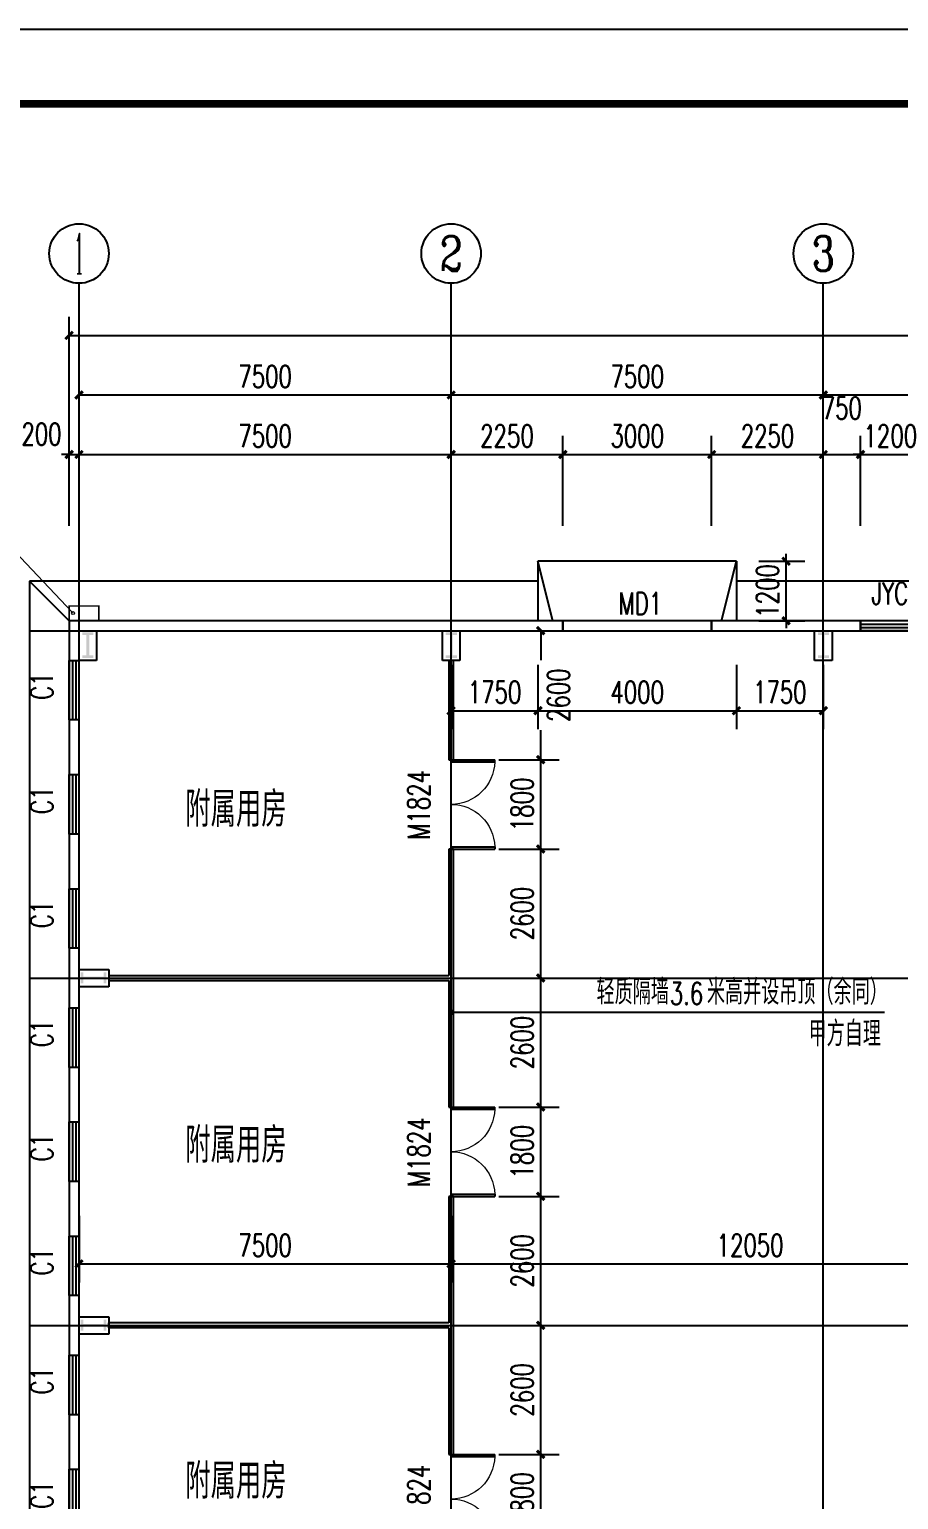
# Model space of a CAD drawing. Extents: x 962303 to 1579583, y -174742 to 224716.
# Drawn here: x 1347723 to 1365241, y 110630 to 140258 of the extents above; entities that cross this region are included whole.
import ezdxf
from ezdxf.enums import TextEntityAlignment as Align

# ---------------------------------------------------------------- set-up
doc = ezdxf.new("R2010")
doc.units = 0
doc.header["$LTSCALE"] = 1000
doc.header["$MEASUREMENT"] = 0
doc.linetypes.add('DASH', pattern=[0.35, 0.25, -0.1])
for name, color, linetype in [('AXIS', 3, 'Continuous'), ('AXIS_TEXT', 7, 'Continuous'), ('DIM_LEAD', 3, 'Continuous'), ('DOTE', 1, 'Continuous'), ('GROUND', 2, 'Continuous'), ('PUB_DIM', 3, 'Continuous'), ('PUB_TEXT', 7, 'Continuous'), ('PUB_TITLE', 4, 'Continuous'), ('STAIR', 2, 'Continuous'), ('WALL', 5, 'Continuous'), ('WINDOW', 4, 'Continuous'), ('WINDOW_TEXT', 7, 'Continuous')]:
    doc.layers.add(name, color=color, linetype=linetype)
doc.layers.add('DIM_IDEN', color=3, linetype='Continuous', lineweight=0)
doc.styles.add('_TCH_AXIS', font='COMPLEX', dxfattribs={"bigfont": 'GBCBIG'})
doc.styles.add('_TCH_DIM', font='SIMPLEX', dxfattribs={"bigfont": 'GBCBIG'})
doc.styles.add('_TCH_DIM_T3', font='SIMPLEX', dxfattribs={"width": 0.705882, "bigfont": 'GBCBIG'})
doc.styles.add('_TCH_WINDOW', font='SIMPLEX', dxfattribs={"bigfont": 'GBCBIG'})
doc.styles.add('COMPLEX', font='COMPLEX')
doc.styles.get("Standard").update_dxf_attribs({"font": 'gbenor.shx', "bigfont": 'gbcbig.shx'})
doc.dimstyles.new('_TCH_ARCH&&150', dxfattribs={"dimtxt": 446.25, "dimasz": 150, "dimexe": 375, "dimexo": 450, "dimgap": 150, "dimtad": 1, "dimdec": 0, "dimzin": 0, "dimdsep": 46, "dimtxsty": '_TCH_DIM_T3', "dimblk": 'ARCHTICK', "dimcen": 0.09, "dimclrt": 7, "dimazin": 2, "dimtfac": 1, "dimtdec": 0, "dimtix": 1, "dimtmove": 2, "dimatfit": 3, "dimfxl": 0, "dimtolj": 1, "dimtzin": 0, "dimarcsym": 0})

# ---------------------------------------------------------------- blocks, each defined once
blk = doc.blocks.new('_ArchTick')
at = {"color": 0, "linetype": 'ByBlock', "const_width": 0.4}
blk.add_lwpolyline([(-0.5, -0.5), (0.5, 0.5)], dxfattribs=at)
blk = doc.blocks.new('*D266')
at = {"layer": 'Defpoints', "color": 0}
for p in [(1361973, 129541), (1362973, 129541), (1361973, 128341)]:
    blk.add_point(p, dxfattribs=at)
at = {"layer": 'PUB_DIM', "color": 0, "lineweight": -2}
for p, q in [((1362423, 129541), (1363348, 129541)), ((1362973, 129541), (1362973, 129691)), ((1362973, 128341), (1362973, 129541)), ((1362423, 128341), (1363348, 128341)), ((1362973, 128341), (1362973, 128191))]:
    blk.add_line(p, q, dxfattribs=at)
at = {"layer": 'PUB_DIM', "color": 0, "lineweight": -2, "xscale": 150, "yscale": 150, "zscale": 150}
for p, rotation in [((1362973, 129541), 270), ((1362973, 128341), 90)]:
    blk.add_blockref('_ArchTick', p, dxfattribs=dict(at, rotation=rotation))
at = {"layer": 'PUB_DIM', "color": 7, "insert": (1362600, 128941), "char_height": 446.2, "attachment_point": 5, "rotation": 90, "style": '_TCH_DIM_T3'}
blk.add_mtext('\\A1;1200', dxfattribs=at)
blk = doc.blocks.new('*D286')
at = {"layer": 'Defpoints', "color": 0}
for p in [(1356223, 127901), (1357973, 127901), (1357973, 126528)]:
    blk.add_point(p, dxfattribs=at)
at = {"layer": 'PUB_DIM', "color": 0, "lineweight": -2}
for p, q in [((1356223, 127451), (1356223, 126153)), ((1357973, 127451), (1357973, 126153)), ((1356223, 126528), (1357973, 126528))]:
    blk.add_line(p, q, dxfattribs=at)
at = {"layer": 'PUB_DIM', "color": 0, "lineweight": -2, "xscale": 150, "yscale": 150, "zscale": 150, "rotation": 180}
blk.add_blockref('_ArchTick', (1356223, 126528), dxfattribs=at)
at = {"layer": 'PUB_DIM', "color": 0, "lineweight": -2, "xscale": 150, "yscale": 150, "zscale": 150}
blk.add_blockref('_ArchTick', (1357973, 126528), dxfattribs=at)
at = {"layer": 'PUB_DIM', "color": 7, "insert": (1357098, 126901), "char_height": 446.2, "attachment_point": 5, "style": '_TCH_DIM_T3'}
blk.add_mtext('\\A1;1750', dxfattribs=at)
blk = doc.blocks.new('*D287')
at = {"layer": 'Defpoints', "color": 0}
for p in [(1357973, 127901), (1361973, 127901), (1361973, 126528)]:
    blk.add_point(p, dxfattribs=at)
at = {"layer": 'PUB_DIM', "color": 0, "lineweight": -2}
for p, q in [((1357973, 127451), (1357973, 126153)), ((1361973, 127451), (1361973, 126153)), ((1357973, 126528), (1361973, 126528))]:
    blk.add_line(p, q, dxfattribs=at)
at = {"layer": 'PUB_DIM', "color": 0, "lineweight": -2, "xscale": 150, "yscale": 150, "zscale": 150, "rotation": 180}
blk.add_blockref('_ArchTick', (1357973, 126528), dxfattribs=at)
at = {"layer": 'PUB_DIM', "color": 0, "lineweight": -2, "xscale": 150, "yscale": 150, "zscale": 150}
blk.add_blockref('_ArchTick', (1361973, 126528), dxfattribs=at)
at = {"layer": 'PUB_DIM', "color": 7, "insert": (1359973, 126901), "char_height": 446.2, "attachment_point": 5, "style": '_TCH_DIM_T3'}
blk.add_mtext('\\A1;4000', dxfattribs=at)
blk = doc.blocks.new('*D288')
at = {"layer": 'Defpoints', "color": 0}
for p in [(1361973, 127901), (1363723, 127901), (1363723, 126528)]:
    blk.add_point(p, dxfattribs=at)
at = {"layer": 'PUB_DIM', "color": 0, "lineweight": -2}
for p, q in [((1361973, 127451), (1361973, 126153)), ((1363723, 127451), (1363723, 126153)), ((1361973, 126528), (1363723, 126528))]:
    blk.add_line(p, q, dxfattribs=at)
at = {"layer": 'PUB_DIM', "color": 0, "lineweight": -2, "xscale": 150, "yscale": 150, "zscale": 150, "rotation": 180}
blk.add_blockref('_ArchTick', (1361973, 126528), dxfattribs=at)
at = {"layer": 'PUB_DIM', "color": 0, "lineweight": -2, "xscale": 150, "yscale": 150, "zscale": 150}
blk.add_blockref('_ArchTick', (1363723, 126528), dxfattribs=at)
at = {"layer": 'PUB_DIM', "color": 7, "insert": (1362848, 126901), "char_height": 446.2, "attachment_point": 5, "style": '_TCH_DIM_T3'}
blk.add_mtext('\\A1;1750', dxfattribs=at)
blk = doc.blocks.new('*D289')
at = {"layer": 'Defpoints', "color": 0}
for p in [(1356735, 128141), (1358027, 128141), (1356735, 125541)]:
    blk.add_point(p, dxfattribs=at)
at = {"layer": 'PUB_DIM', "color": 0, "lineweight": -2}
for p, q in [((1357185, 128141), (1358402, 128141)), ((1358027, 128141), (1358027, 127546)), ((1358027, 125541), (1358027, 126136)), ((1357185, 125541), (1358402, 125541))]:
    blk.add_line(p, q, dxfattribs=at)
at = {"layer": 'PUB_DIM', "color": 0, "lineweight": -2, "xscale": 150, "yscale": 150, "zscale": 150}
for p, rotation in [((1358027, 128141), 90), ((1358027, 125541), 270)]:
    blk.add_blockref('_ArchTick', p, dxfattribs=dict(at, rotation=rotation))
at = {"layer": 'PUB_DIM', "color": 7, "insert": (1358388, 126841), "char_height": 446.2, "attachment_point": 5, "rotation": 90, "style": '_TCH_DIM_T3'}
blk.add_mtext('\\A1;2600', dxfattribs=at)
blk = doc.blocks.new('*D290')
at = {"layer": 'Defpoints', "color": 0}
for p in [(1356735, 125541), (1358027, 125541), (1356735, 123741)]:
    blk.add_point(p, dxfattribs=at)
at = {"layer": 'PUB_DIM', "color": 0, "lineweight": -2}
for p, q in [((1357185, 125541), (1358402, 125541)), ((1358027, 123741), (1358027, 125541)), ((1357185, 123741), (1358402, 123741))]:
    blk.add_line(p, q, dxfattribs=at)
at = {"layer": 'PUB_DIM', "color": 0, "lineweight": -2, "xscale": 150, "yscale": 150, "zscale": 150}
for p, rotation in [((1358027, 125541), 90), ((1358027, 123741), 270)]:
    blk.add_blockref('_ArchTick', p, dxfattribs=dict(at, rotation=rotation))
at = {"layer": 'PUB_DIM', "color": 7, "insert": (1357654, 124641), "char_height": 446.2, "attachment_point": 5, "rotation": 90, "style": '_TCH_DIM_T3'}
blk.add_mtext('\\A1;1800', dxfattribs=at)
blk = doc.blocks.new('*D291')
at = {"layer": 'Defpoints', "color": 0}
for p in [(1356735, 123741), (1358027, 123741), (1356735, 121141)]:
    blk.add_point(p, dxfattribs=at)
at = {"layer": 'PUB_DIM', "color": 0, "lineweight": -2}
for p, q in [((1357185, 123741), (1358402, 123741)), ((1358027, 121141), (1358027, 123741)), ((1357185, 121141), (1358402, 121141))]:
    blk.add_line(p, q, dxfattribs=at)
at = {"layer": 'PUB_DIM', "color": 0, "lineweight": -2, "xscale": 150, "yscale": 150, "zscale": 150}
for p, rotation in [((1358027, 123741), 90), ((1358027, 121141), 270)]:
    blk.add_blockref('_ArchTick', p, dxfattribs=dict(at, rotation=rotation))
at = {"layer": 'PUB_DIM', "color": 7, "insert": (1357654, 122441), "char_height": 446.2, "attachment_point": 5, "rotation": 90, "style": '_TCH_DIM_T3'}
blk.add_mtext('\\A1;2600', dxfattribs=at)
blk = doc.blocks.new('*D292')
at = {"layer": 'Defpoints', "color": 0}
for p in [(1356735, 121141), (1358027, 121141), (1356735, 118541)]:
    blk.add_point(p, dxfattribs=at)
at = {"layer": 'PUB_DIM', "color": 0, "lineweight": -2}
for p, q in [((1357185, 121141), (1358402, 121141)), ((1358027, 118541), (1358027, 121141)), ((1357185, 118541), (1358402, 118541))]:
    blk.add_line(p, q, dxfattribs=at)
at = {"layer": 'PUB_DIM', "color": 0, "lineweight": -2, "xscale": 150, "yscale": 150, "zscale": 150}
for p, rotation in [((1358027, 121141), 90), ((1358027, 118541), 270)]:
    blk.add_blockref('_ArchTick', p, dxfattribs=dict(at, rotation=rotation))
at = {"layer": 'PUB_DIM', "color": 7, "insert": (1357654, 119841), "char_height": 446.2, "attachment_point": 5, "rotation": 90, "style": '_TCH_DIM_T3'}
blk.add_mtext('\\A1;2600', dxfattribs=at)
blk = doc.blocks.new('*D293')
at = {"layer": 'Defpoints', "color": 0}
for p in [(1356735, 118541), (1358027, 118541), (1356735, 116741)]:
    blk.add_point(p, dxfattribs=at)
at = {"layer": 'PUB_DIM', "color": 0, "lineweight": -2}
for p, q in [((1357185, 118541), (1358402, 118541)), ((1358027, 116741), (1358027, 118541)), ((1357185, 116741), (1358402, 116741))]:
    blk.add_line(p, q, dxfattribs=at)
at = {"layer": 'PUB_DIM', "color": 0, "lineweight": -2, "xscale": 150, "yscale": 150, "zscale": 150}
for p, rotation in [((1358027, 118541), 90), ((1358027, 116741), 270)]:
    blk.add_blockref('_ArchTick', p, dxfattribs=dict(at, rotation=rotation))
at = {"layer": 'PUB_DIM', "color": 7, "insert": (1357654, 117641), "char_height": 446.2, "attachment_point": 5, "rotation": 90, "style": '_TCH_DIM_T3'}
blk.add_mtext('\\A1;1800', dxfattribs=at)
blk = doc.blocks.new('*D294')
at = {"layer": 'Defpoints', "color": 0}
for p in [(1356735, 116741), (1358027, 116741), (1356735, 114141)]:
    blk.add_point(p, dxfattribs=at)
at = {"layer": 'PUB_DIM', "color": 0, "lineweight": -2}
for p, q in [((1357185, 116741), (1358402, 116741)), ((1358027, 114141), (1358027, 116741)), ((1357185, 114141), (1358402, 114141))]:
    blk.add_line(p, q, dxfattribs=at)
at = {"layer": 'PUB_DIM', "color": 0, "lineweight": -2, "xscale": 150, "yscale": 150, "zscale": 150}
for p, rotation in [((1358027, 116741), 90), ((1358027, 114141), 270)]:
    blk.add_blockref('_ArchTick', p, dxfattribs=dict(at, rotation=rotation))
at = {"layer": 'PUB_DIM', "color": 7, "insert": (1357654, 115441), "char_height": 446.2, "attachment_point": 5, "rotation": 90, "style": '_TCH_DIM_T3'}
blk.add_mtext('\\A1;2600', dxfattribs=at)
blk = doc.blocks.new('*D295')
at = {"layer": 'Defpoints', "color": 0}
for p in [(1356735, 114141), (1358027, 114141), (1356735, 111541)]:
    blk.add_point(p, dxfattribs=at)
at = {"layer": 'PUB_DIM', "color": 0, "lineweight": -2}
for p, q in [((1357185, 114141), (1358402, 114141)), ((1358027, 111541), (1358027, 114141)), ((1357185, 111541), (1358402, 111541))]:
    blk.add_line(p, q, dxfattribs=at)
at = {"layer": 'PUB_DIM', "color": 0, "lineweight": -2, "xscale": 150, "yscale": 150, "zscale": 150}
for p, rotation in [((1358027, 114141), 90), ((1358027, 111541), 270)]:
    blk.add_blockref('_ArchTick', p, dxfattribs=dict(at, rotation=rotation))
at = {"layer": 'PUB_DIM', "color": 7, "insert": (1357654, 112841), "char_height": 446.2, "attachment_point": 5, "rotation": 90, "style": '_TCH_DIM_T3'}
blk.add_mtext('\\A1;2600', dxfattribs=at)
blk = doc.blocks.new('*D296')
at = {"layer": 'Defpoints', "color": 0}
for p in [(1356735, 111541), (1358027, 111541), (1356735, 109741)]:
    blk.add_point(p, dxfattribs=at)
at = {"layer": 'PUB_DIM', "color": 0, "lineweight": -2}
for p, q in [((1357185, 111541), (1358402, 111541)), ((1358027, 109741), (1358027, 111541)), ((1357185, 109741), (1358402, 109741))]:
    blk.add_line(p, q, dxfattribs=at)
at = {"layer": 'PUB_DIM', "color": 0, "lineweight": -2, "xscale": 150, "yscale": 150, "zscale": 150}
for p, rotation in [((1358027, 111541), 90), ((1358027, 109741), 270)]:
    blk.add_blockref('_ArchTick', p, dxfattribs=dict(at, rotation=rotation))
at = {"layer": 'PUB_DIM', "color": 7, "insert": (1357654, 110641), "char_height": 446.2, "attachment_point": 5, "rotation": 90, "style": '_TCH_DIM_T3'}
blk.add_mtext('\\A1;1800', dxfattribs=at)
blk = doc.blocks.new('*D565')
at = {"layer": 'AXIS', "color": 0, "lineweight": -2}
for p, q in [((1348523, 130255), (1348523, 132066)), ((1348723, 130255), (1348723, 132066)), ((1348523, 131691), (1348373, 131691)), ((1348523, 131691), (1348723, 131691)), ((1348723, 131691), (1348873, 131691))]:
    blk.add_line(p, q, dxfattribs=at)
at = {"layer": 'Defpoints', "color": 0}
for p in [(1348723, 131691), (1348523, 129805), (1348723, 129805)]:
    blk.add_point(p, dxfattribs=at)
at = {"layer": 'AXIS', "color": 0, "lineweight": -2, "xscale": 150, "yscale": 150, "zscale": 150}
blk.add_blockref('_ArchTick', (1348523, 131691), dxfattribs=at)
at = {"layer": 'AXIS', "color": 0, "lineweight": -2, "xscale": 150, "yscale": 150, "zscale": 150, "rotation": 180}
blk.add_blockref('_ArchTick', (1348723, 131691), dxfattribs=at)
at = {"layer": 'AXIS', "color": 7, "insert": (1347968, 132103), "char_height": 446.2, "attachment_point": 5, "style": '_TCH_DIM_T3'}
blk.add_mtext('\\A1;200', dxfattribs=at)
blk = doc.blocks.new('*D566')
at = {"layer": 'AXIS', "color": 0, "lineweight": -2}
for p, q in [((1348723, 130255), (1348723, 132066)), ((1356223, 130255), (1356223, 132066)), ((1348723, 131691), (1356223, 131691))]:
    blk.add_line(p, q, dxfattribs=at)
at = {"layer": 'Defpoints', "color": 0}
for p in [(1356223, 131691), (1348723, 129805), (1356223, 129805)]:
    blk.add_point(p, dxfattribs=at)
at = {"layer": 'AXIS', "color": 0, "lineweight": -2, "xscale": 150, "yscale": 150, "zscale": 150, "rotation": 180}
blk.add_blockref('_ArchTick', (1348723, 131691), dxfattribs=at)
at = {"layer": 'AXIS', "color": 0, "lineweight": -2, "xscale": 150, "yscale": 150, "zscale": 150}
blk.add_blockref('_ArchTick', (1356223, 131691), dxfattribs=at)
at = {"layer": 'AXIS', "color": 7, "insert": (1352473, 132064), "char_height": 446.2, "attachment_point": 5, "style": '_TCH_DIM_T3'}
blk.add_mtext('\\A1;7500', dxfattribs=at)
blk = doc.blocks.new('*D567')
at = {"layer": 'AXIS', "color": 0, "lineweight": -2}
for p, q in [((1356223, 130255), (1356223, 132066)), ((1358473, 130255), (1358473, 132066)), ((1356223, 131691), (1358473, 131691))]:
    blk.add_line(p, q, dxfattribs=at)
at = {"layer": 'Defpoints', "color": 0}
for p in [(1358473, 131691), (1356223, 129805), (1358473, 129805)]:
    blk.add_point(p, dxfattribs=at)
at = {"layer": 'AXIS', "color": 0, "lineweight": -2, "xscale": 150, "yscale": 150, "zscale": 150, "rotation": 180}
blk.add_blockref('_ArchTick', (1356223, 131691), dxfattribs=at)
at = {"layer": 'AXIS', "color": 0, "lineweight": -2, "xscale": 150, "yscale": 150, "zscale": 150}
blk.add_blockref('_ArchTick', (1358473, 131691), dxfattribs=at)
at = {"layer": 'AXIS', "color": 7, "insert": (1357348, 132064), "char_height": 446.2, "attachment_point": 5, "style": '_TCH_DIM_T3'}
blk.add_mtext('\\A1;2250', dxfattribs=at)
blk = doc.blocks.new('*D568')
at = {"layer": 'AXIS', "color": 0, "lineweight": -2}
for p, q in [((1358473, 130255), (1358473, 132066)), ((1361473, 130255), (1361473, 132066)), ((1358473, 131691), (1361473, 131691))]:
    blk.add_line(p, q, dxfattribs=at)
at = {"layer": 'Defpoints', "color": 0}
for p in [(1361473, 131691), (1358473, 129805), (1361473, 129805)]:
    blk.add_point(p, dxfattribs=at)
at = {"layer": 'AXIS', "color": 0, "lineweight": -2, "xscale": 150, "yscale": 150, "zscale": 150, "rotation": 180}
blk.add_blockref('_ArchTick', (1358473, 131691), dxfattribs=at)
at = {"layer": 'AXIS', "color": 0, "lineweight": -2, "xscale": 150, "yscale": 150, "zscale": 150}
blk.add_blockref('_ArchTick', (1361473, 131691), dxfattribs=at)
at = {"layer": 'AXIS', "color": 7, "insert": (1359973, 132064), "char_height": 446.2, "attachment_point": 5, "style": '_TCH_DIM_T3'}
blk.add_mtext('\\A1;3000', dxfattribs=at)
blk = doc.blocks.new('*D569')
at = {"layer": 'AXIS', "color": 0, "lineweight": -2}
for p, q in [((1361473, 130255), (1361473, 132066)), ((1363723, 130255), (1363723, 132066)), ((1361473, 131691), (1363723, 131691))]:
    blk.add_line(p, q, dxfattribs=at)
at = {"layer": 'Defpoints', "color": 0}
for p in [(1363723, 131691), (1361473, 129805), (1363723, 129805)]:
    blk.add_point(p, dxfattribs=at)
at = {"layer": 'AXIS', "color": 0, "lineweight": -2, "xscale": 150, "yscale": 150, "zscale": 150, "rotation": 180}
blk.add_blockref('_ArchTick', (1361473, 131691), dxfattribs=at)
at = {"layer": 'AXIS', "color": 0, "lineweight": -2, "xscale": 150, "yscale": 150, "zscale": 150}
blk.add_blockref('_ArchTick', (1363723, 131691), dxfattribs=at)
at = {"layer": 'AXIS', "color": 7, "insert": (1362598, 132064), "char_height": 446.2, "attachment_point": 5, "style": '_TCH_DIM_T3'}
blk.add_mtext('\\A1;2250', dxfattribs=at)
blk = doc.blocks.new('*D570')
at = {"layer": 'AXIS', "color": 0, "lineweight": -2}
for p, q in [((1363723, 130255), (1363723, 132066)), ((1364474, 130255), (1364474, 132066)), ((1363723, 131691), (1364474, 131691))]:
    blk.add_line(p, q, dxfattribs=at)
at = {"layer": 'Defpoints', "color": 0}
for p in [(1364474, 131691), (1363723, 129805), (1364474, 129805)]:
    blk.add_point(p, dxfattribs=at)
at = {"layer": 'AXIS', "color": 0, "lineweight": -2, "xscale": 150, "yscale": 150, "zscale": 150, "rotation": 180}
blk.add_blockref('_ArchTick', (1363723, 131691), dxfattribs=at)
at = {"layer": 'AXIS', "color": 0, "lineweight": -2, "xscale": 150, "yscale": 150, "zscale": 150}
blk.add_blockref('_ArchTick', (1364474, 131691), dxfattribs=at)
at = {"layer": 'AXIS', "color": 7, "insert": (1364098, 132628), "char_height": 446.2, "attachment_point": 5, "style": '_TCH_DIM_T3'}
blk.add_mtext('\\A1;750', dxfattribs=at)
blk = doc.blocks.new('*D571')
at = {"layer": 'AXIS', "color": 0, "lineweight": -2}
for p, q in [((1364474, 130255), (1364474, 132066)), ((1365674, 130255), (1365674, 132066)), ((1364474, 131691), (1364324, 131691)), ((1364474, 131691), (1365674, 131691)), ((1365674, 131691), (1365824, 131691))]:
    blk.add_line(p, q, dxfattribs=at)
at = {"layer": 'Defpoints', "color": 0}
for p in [(1365674, 131691), (1364474, 129805), (1365674, 129805)]:
    blk.add_point(p, dxfattribs=at)
at = {"layer": 'AXIS', "color": 0, "lineweight": -2, "xscale": 150, "yscale": 150, "zscale": 150}
blk.add_blockref('_ArchTick', (1364474, 131691), dxfattribs=at)
at = {"layer": 'AXIS', "color": 0, "lineweight": -2, "xscale": 150, "yscale": 150, "zscale": 150, "rotation": 180}
blk.add_blockref('_ArchTick', (1365674, 131691), dxfattribs=at)
at = {"layer": 'AXIS', "color": 7, "insert": (1365074, 132064), "char_height": 446.2, "attachment_point": 5, "style": '_TCH_DIM_T3'}
blk.add_mtext('\\A1;1200', dxfattribs=at)
blk = doc.blocks.new('*D802')
at = {"layer": 'Defpoints', "color": 0}
for p in [(1356223, 116799), (1368273, 116799), (1368273, 115381)]:
    blk.add_point(p, dxfattribs=at)
at = {"layer": 'PUB_DIM', "color": 0, "lineweight": -2}
for p, q in [((1356223, 116349), (1356223, 115006)), ((1368273, 116349), (1368273, 115006)), ((1356223, 115381), (1368273, 115381))]:
    blk.add_line(p, q, dxfattribs=at)
at = {"layer": 'PUB_DIM', "color": 0, "lineweight": -2, "xscale": 150, "yscale": 150, "zscale": 150, "rotation": 180}
blk.add_blockref('_ArchTick', (1356223, 115381), dxfattribs=at)
at = {"layer": 'PUB_DIM', "color": 0, "lineweight": -2, "xscale": 150, "yscale": 150, "zscale": 150}
blk.add_blockref('_ArchTick', (1368273, 115381), dxfattribs=at)
at = {"layer": 'PUB_DIM', "color": 7, "insert": (1362248, 115754), "char_height": 446.2, "attachment_point": 5, "style": '_TCH_DIM_T3'}
blk.add_mtext('\\A1;12050', dxfattribs=at)
blk = doc.blocks.new('*D803')
at = {"layer": 'Defpoints', "color": 0}
for p in [(1348723, 116799), (1356223, 116799), (1356223, 115381)]:
    blk.add_point(p, dxfattribs=at)
at = {"layer": 'PUB_DIM', "color": 0, "lineweight": -2}
for p, q in [((1348723, 116349), (1348723, 115006)), ((1356223, 116349), (1356223, 115006)), ((1348723, 115381), (1356223, 115381))]:
    blk.add_line(p, q, dxfattribs=at)
at = {"layer": 'PUB_DIM', "color": 0, "lineweight": -2, "xscale": 150, "yscale": 150, "zscale": 150, "rotation": 180}
blk.add_blockref('_ArchTick', (1348723, 115381), dxfattribs=at)
at = {"layer": 'PUB_DIM', "color": 0, "lineweight": -2, "xscale": 150, "yscale": 150, "zscale": 150}
blk.add_blockref('_ArchTick', (1356223, 115381), dxfattribs=at)
at = {"layer": 'PUB_DIM', "color": 7, "insert": (1352473, 115754), "char_height": 446.2, "attachment_point": 5, "style": '_TCH_DIM_T3'}
blk.add_mtext('\\A1;7500', dxfattribs=at)
blk = doc.blocks.new('*D909')
at = {"layer": 'AXIS', "color": 0, "lineweight": -2}
for p, q in [((1348723, 129591), (1348723, 133266)), ((1356223, 129591), (1356223, 133266)), ((1348723, 132891), (1356223, 132891))]:
    blk.add_line(p, q, dxfattribs=at)
at = {"layer": 'Defpoints', "color": 0}
for p in [(1356223, 132891), (1348723, 129141), (1356223, 129141)]:
    blk.add_point(p, dxfattribs=at)
at = {"layer": 'AXIS', "color": 0, "lineweight": -2, "xscale": 150, "yscale": 150, "zscale": 150, "rotation": 180}
blk.add_blockref('_ArchTick', (1348723, 132891), dxfattribs=at)
at = {"layer": 'AXIS', "color": 0, "lineweight": -2, "xscale": 150, "yscale": 150, "zscale": 150}
blk.add_blockref('_ArchTick', (1356223, 132891), dxfattribs=at)
at = {"layer": 'AXIS', "color": 7, "insert": (1352473, 133264), "char_height": 446.2, "attachment_point": 5, "style": '_TCH_DIM_T3'}
blk.add_mtext('\\A1;7500', dxfattribs=at)
blk = doc.blocks.new('*D910')
at = {"layer": 'AXIS', "color": 0, "lineweight": -2}
for p, q in [((1356223, 129591), (1356223, 133266)), ((1363723, 129591), (1363723, 133266)), ((1356223, 132891), (1363723, 132891))]:
    blk.add_line(p, q, dxfattribs=at)
at = {"layer": 'Defpoints', "color": 0}
for p in [(1363723, 132891), (1356223, 129141), (1363723, 129141)]:
    blk.add_point(p, dxfattribs=at)
at = {"layer": 'AXIS', "color": 0, "lineweight": -2, "xscale": 150, "yscale": 150, "zscale": 150, "rotation": 180}
blk.add_blockref('_ArchTick', (1356223, 132891), dxfattribs=at)
at = {"layer": 'AXIS', "color": 0, "lineweight": -2, "xscale": 150, "yscale": 150, "zscale": 150}
blk.add_blockref('_ArchTick', (1363723, 132891), dxfattribs=at)
at = {"layer": 'AXIS', "color": 7, "insert": (1359973, 133264), "char_height": 446.2, "attachment_point": 5, "style": '_TCH_DIM_T3'}
blk.add_mtext('\\A1;7500', dxfattribs=at)
blk = doc.blocks.new('*D911')
at = {"layer": 'AXIS', "color": 0, "lineweight": -2}
for p, q in [((1363723, 129591), (1363723, 133266)), ((1371223, 129591), (1371223, 133266)), ((1363723, 132891), (1371223, 132891))]:
    blk.add_line(p, q, dxfattribs=at)
at = {"layer": 'Defpoints', "color": 0}
for p in [(1371223, 132891), (1363723, 129141), (1371223, 129141)]:
    blk.add_point(p, dxfattribs=at)
at = {"layer": 'AXIS', "color": 0, "lineweight": -2, "xscale": 150, "yscale": 150, "zscale": 150, "rotation": 180}
blk.add_blockref('_ArchTick', (1363723, 132891), dxfattribs=at)
at = {"layer": 'AXIS', "color": 0, "lineweight": -2, "xscale": 150, "yscale": 150, "zscale": 150}
blk.add_blockref('_ArchTick', (1371223, 132891), dxfattribs=at)
at = {"layer": 'AXIS', "color": 7, "insert": (1367473, 133264), "char_height": 446.2, "attachment_point": 5, "style": '_TCH_DIM_T3'}
blk.add_mtext('\\A1;7500', dxfattribs=at)
blk = doc.blocks.new('*D937')
at = {"layer": 'AXIS', "color": 0, "lineweight": -2}
for p, q in [((1348523, 130255), (1348523, 134466)), ((1558923, 130255), (1558923, 134466)), ((1348523, 134091), (1558923, 134091))]:
    blk.add_line(p, q, dxfattribs=at)
at = {"layer": 'Defpoints', "color": 0}
for p in [(1558923, 134091), (1348523, 129805), (1558923, 129805)]:
    blk.add_point(p, dxfattribs=at)
at = {"layer": 'AXIS', "color": 0, "lineweight": -2, "xscale": 150, "yscale": 150, "zscale": 150, "rotation": 180}
blk.add_blockref('_ArchTick', (1348523, 134091), dxfattribs=at)
at = {"layer": 'AXIS', "color": 0, "lineweight": -2, "xscale": 150, "yscale": 150, "zscale": 150}
blk.add_blockref('_ArchTick', (1558923, 134091), dxfattribs=at)
at = {"layer": 'AXIS', "color": 7, "insert": (1453723, 134464), "char_height": 446.2, "attachment_point": 5, "style": '_TCH_DIM_T3'}
blk.add_mtext('\\A1;210400', dxfattribs=at)
blk = doc.blocks.new('_AXISO')
blk.add_circle((0, 0), 0.5)
at = {"layer": 'AXIS_TEXT', "style": 'COMPLEX', "width": 1.041667}
blk.add_attdef('A', text='', height=0.56, dxfattribs=at).set_placement((-0.25, -0.28), (0.25, -0.28), align=Align.FIT)
blk = doc.blocks.new('$WINLIB2D$00000001')
at = {"color": 0}
for points in [[(-0.5, 0.5), (-0.5, -0.5)], [(-0.5, 0.5), (0.5, 0.5)], [(0.5, -0.5), (0.5, 0.5)], [(0.5, 0.167), (-0.5, 0.167)], [(0.5, -0.167), (-0.5, -0.167)], [(-0.5, -0.5), (0.5, -0.5)]]:
    blk.add_lwpolyline(points, dxfattribs=at)
blk = doc.blocks.new('$DorLib2D$00000002')
for p, q in [((-0.5, 0), (-0.5, 0.4875)), ((-0.475, 0.4875), (-0.5, 0.4875)), ((-0.475, 0), (-0.475, 0.4875)), ((0.475, 0), (0.475, 0.4875)), ((0.475, 0.4875), (0.5, 0.4875)), ((0.5, 0), (0.5, 0.4875)), ((-0.5, 0), (-0.475, 0)), ((0.5, 0), (0.475, 0))]:
    blk.add_line(p, q)
at = {"lineweight": 13}
for centre, start, end in [((-0.4875, 0), 0, 88.53072), ((0.4875, 0), 91.46928, 180)]:
    blk.add_arc(centre, 0.4875, start, end, dxfattribs=at)

msp = doc.modelspace()

# ---------------------------------------------------------------- hatches: boundary and pattern name
h = msp.add_hatch(color=2)
h.paths.add_polyline_path([(1348872.9, 128051.2), (1348928.9, 128051.2), (1348928.9, 127643.2), (1348872.9, 127643.2)])
h.paths.add_polyline_path([(1348788.9, 127643.2), (1349012.9, 127643.2), (1349012.9, 127587.2), (1348788.9, 127587.2)])
h.paths.add_polyline_path([(1348788.9, 128107.2), (1349012.9, 128107.2), (1349012.9, 128051.2), (1348788.9, 128051.2)])
h = msp.add_hatch(color=2)
h.paths.add_polyline_path([(1356197.7, 128051.2), (1356253.7, 128051.2), (1356253.7, 127643.2), (1356197.7, 127643.2)])
h.paths.add_polyline_path([(1356113.7, 127643.2), (1356337.7, 127643.2), (1356337.7, 127587.2), (1356113.7, 127587.2)])
h.paths.add_polyline_path([(1356113.7, 128107.2), (1356337.7, 128107.2), (1356337.7, 128051.2), (1356113.7, 128051.2)])
h = msp.add_hatch(color=2)
h.paths.add_polyline_path([(1363697.7, 128051.2), (1363753.7, 128051.2), (1363753.7, 127643.2), (1363697.7, 127643.2)])
h.paths.add_polyline_path([(1363613.7, 127643.2), (1363837.7, 127643.2), (1363837.7, 127587.2), (1363613.7, 127587.2)])
h.paths.add_polyline_path([(1363613.7, 128107.2), (1363837.7, 128107.2), (1363837.7, 128051.2), (1363613.7, 128051.2)])
h = msp.add_hatch(color=2)
h.paths.add_polyline_path([(1348812.8, 121115.4), (1348812.8, 121171.4), (1349220.8, 121171.4), (1349220.8, 121115.4)])
h.paths.add_polyline_path([(1349220.8, 121031.4), (1349220.8, 121255.4), (1349276.8, 121255.4), (1349276.8, 121031.4)])
h.paths.add_polyline_path([(1348756.8, 121031.4), (1348756.8, 121255.4), (1348812.8, 121255.4), (1348812.8, 121031.4)])
h = msp.add_hatch(color=2)
h.paths.add_polyline_path([(1348812.8, 114115.4), (1348812.8, 114171.4), (1349220.8, 114171.4), (1349220.8, 114115.4)])
h.paths.add_polyline_path([(1349220.8, 114031.4), (1349220.8, 114255.4), (1349276.8, 114255.4), (1349276.8, 114031.4)])
h.paths.add_polyline_path([(1348756.8, 114031.4), (1348756.8, 114255.4), (1348812.8, 114255.4), (1348812.8, 114031.4)])

# ---------------------------------------------------------------- linework, layer by layer
at = {"const_width": 30}
msp.add_lwpolyline([(1349123.2, 128339), (1349123.2, 128639), (1348523.2, 128639), (1348523.2, 128339)], dxfattribs=at)
at = {"layer": 'AXIS'}
for p, q in [((1348723.2, 129140.9), (1348723.2, 135140.9)), ((1356223.2, 129140.9), (1356223.2, 135140.9)), ((1363723.2, 129140.9), (1363723.2, 135140.9))]:
    msp.add_line(p, q, dxfattribs=at)
at = {"layer": 'DIM_IDEN'}
msp.add_line((1348582.8, 128516.5), (1346416.4, 130803.6), dxfattribs=at)
msp.add_circle((1348602.2, 128496.1), 28.2, dxfattribs=at)
at = {"layer": 'DIM_LEAD'}
for p, q in [((1356223.2, 120449.7), (1358380.9, 120449.7)), ((1358380.9, 120449.7), (1364957.5, 120449.7))]:
    msp.add_line(p, q, dxfattribs=at)
at = {"layer": 'DIM_LEAD', "const_width": 60}
msp.add_lwpolyline([(1356193.2, 120449.7, 1), (1356253.2, 120449.7, 1)], format="xyb", close=True, dxfattribs=at)
at = {"layer": 'DOTE'}
for p, q in [((1348723.2, 92140.9), (1348723.2, 129140.9)), ((1356223.2, 92140.9), (1356223.2, 129140.9)), ((1363723.2, 92140.9), (1363723.2, 129140.9)), ((1347723.2, 128140.9), (1559923.2, 128140.9)), ((1347723.2, 121140.9), (1559923.2, 121140.9)), ((1347723.2, 114140.9), (1559923.2, 114140.9))]:
    msp.add_line(p, q, dxfattribs=at)
at = {"layer": 'GROUND'}
for p, q in [((1357973.2, 129140.9), (1347723.2, 129140.9)), ((1347723.2, 129140.9), (1347723.2, 95840.9)), ((1348523.2, 128340.9), (1347723.2, 129140.9)), ((1395473.2, 129140.9), (1361973.2, 129140.9)), ((1357973.2, 128340.9), (1348523.2, 128340.9)), ((1348523.2, 128340.9), (1348523.2, 95840.9)), ((1395473.2, 128340.9), (1361973.2, 128340.9))]:
    msp.add_line(p, q, dxfattribs=at)
at = {"layer": 'PUB_TEXT'}
for p, q in [((1348723.2, 127541), (1348723.2, 128140.9)), ((1348723.2, 128140.9), (1349073.6, 128140.9)), ((1349073.6, 128140.9), (1349073.6, 127541)), ((1356048, 127541), (1356048, 128140.9)), ((1356048, 128140.9), (1356398.4, 128140.9)), ((1356398.4, 128140.9), (1356398.4, 127541)), ((1363548, 127541), (1363548, 128140.9)), ((1363548, 128140.9), (1363898.4, 128140.9)), ((1363898.4, 128140.9), (1363898.4, 127541)), ((1349073.6, 127541), (1348723.2, 127541)), ((1356398.4, 127541), (1356048, 127541)), ((1363898.4, 127541), (1363548, 127541)), ((1348723.2, 121316.1), (1349323.1, 121316.1)), ((1348723.2, 120965.6), (1348723.2, 121316.1)), ((1349323.1, 121316.1), (1349323.1, 120965.6)), ((1349323.1, 120965.6), (1348723.2, 120965.6)), ((1348723.2, 114316.1), (1349323.1, 114316.1)), ((1348723.2, 113965.6), (1348723.2, 114316.1)), ((1349323.1, 114316.1), (1349323.1, 113965.6)), ((1349323.1, 113965.6), (1348723.2, 113965.6))]:
    msp.add_line(p, q, dxfattribs=at)
at = {"layer": 'PUB_TITLE'}
msp.add_lwpolyline([(1334333.3, 77258.1), (1579583.3, 77258.1), (1579583.3, 140258.1), (1334333.3, 140258.1)], close=True, dxfattribs=at)
at = {"layer": 'PUB_TITLE', "const_width": 150}
msp.add_lwpolyline([(1338083.3, 78758.1), (1578083.3, 78758.1), (1578083.3, 138758.1), (1338083.3, 138758.1)], close=True, dxfattribs=at)
at = {"layer": 'STAIR'}
for p, q in [((1361973.2, 129540.9), (1357973.2, 129540.9)), ((1357973.2, 129540.9), (1357973.2, 128340.9)), ((1358273.2, 128340.9), (1357973.2, 129540.9)), ((1361673.2, 128340.9), (1361973.2, 129540.9)), ((1361973.2, 129540.9), (1361973.2, 128340.9)), ((1361973.2, 128340.9), (1357973.2, 128340.9))]:
    msp.add_line(p, q, dxfattribs=at)
at = {"layer": 'WALL'}
for p, q in [((1348523.2, 128340.9), (1348523.2, 127540.9)), ((1358473.2, 128340.9), (1348523.2, 128340.9)), ((1358473.2, 128140.9), (1358473.2, 128340.9)), ((1364473.6, 128340.9), (1361473.2, 128340.9)), ((1361473.2, 128340.9), (1361473.2, 128140.9)), ((1364473.6, 128140.9), (1364473.6, 128340.9)), ((1348723.2, 127540.9), (1348723.2, 128140.9)), ((1348723.2, 128140.9), (1358473.2, 128140.9)), ((1361473.2, 128140.9), (1364473.6, 128140.9)), ((1348523.2, 127540.9), (1348723.2, 127540.9)), ((1348523.2, 126340.9), (1348523.2, 125240.9)), ((1348723.2, 126340.9), (1348523.2, 126340.9)), ((1348723.2, 125240.9), (1348723.2, 126340.9)), ((1348523.2, 125240.9), (1348723.2, 125240.9)), ((1348523.2, 124040.9), (1348523.2, 122940.9)), ((1348723.2, 124040.9), (1348523.2, 124040.9)), ((1348723.2, 122940.9), (1348723.2, 124040.9)), ((1348523.2, 122940.9), (1348723.2, 122940.9)), ((1348523.2, 121740.9), (1348523.2, 120540.9)), ((1348723.2, 121740.9), (1348523.2, 121740.9)), ((1348723.2, 120540.9), (1348723.2, 121740.9)), ((1348523.2, 120540.9), (1348723.2, 120540.9)), ((1348523.2, 119340.9), (1348523.2, 118240.9)), ((1348723.2, 119340.9), (1348523.2, 119340.9)), ((1348723.2, 118240.9), (1348723.2, 119340.9)), ((1348523.2, 118240.9), (1348723.2, 118240.9)), ((1348523.2, 117040.9), (1348523.2, 115940.9)), ((1348723.2, 117040.9), (1348523.2, 117040.9)), ((1348723.2, 115940.9), (1348723.2, 117040.9)), ((1348523.2, 115940.9), (1348723.2, 115940.9)), ((1348523.2, 114740.9), (1348523.2, 113540.9)), ((1348723.2, 114740.9), (1348523.2, 114740.9)), ((1348723.2, 113540.9), (1348723.2, 114740.9)), ((1348523.2, 113540.9), (1348723.2, 113540.9)), ((1348523.2, 112340.9), (1348523.2, 111240.9)), ((1348723.2, 112340.9), (1348523.2, 112340.9)), ((1348723.2, 111240.9), (1348723.2, 112340.9)), ((1348523.2, 111240.9), (1348723.2, 111240.9))]:
    msp.add_line(p, q, dxfattribs=at)
at = {"layer": 'WALL', "color": 6}
for p, q in [((1356173.2, 127541), (1356173.2, 125540.9)), ((1356273.2, 127541), (1356173.2, 127541)), ((1356273.2, 125540.9), (1356273.2, 127541)), ((1356173.2, 125540.9), (1356273.2, 125540.9)), ((1356273.2, 123740.9), (1356173.2, 123740.9)), ((1356173.2, 123740.9), (1356173.2, 121190.9)), ((1356273.2, 121140.9), (1356273.2, 123740.9)), ((1349323.1, 121190.9), (1356173.2, 121190.9)), ((1349323.1, 121190.9), (1349323.1, 121090.9)), ((1349323.1, 121090.9), (1356173.2, 121090.9)), ((1356173.2, 121090.9), (1356173.2, 118540.9)), ((1356273.2, 118540.9), (1356273.2, 121140.9)), ((1356173.2, 118540.9), (1356273.2, 118540.9)), ((1356273.2, 116740.9), (1356173.2, 116740.9)), ((1356173.2, 116740.9), (1356173.2, 114190.9)), ((1356273.2, 114140.9), (1356273.2, 116740.9)), ((1356173.2, 114190.9), (1349323.1, 114190.9)), ((1349323.1, 114090.9), (1349323.1, 114190.9)), ((1356173.2, 114090.9), (1349323.1, 114090.9)), ((1356173.2, 114090.9), (1356173.2, 111540.9)), ((1356273.2, 111540.9), (1356273.2, 114140.9)), ((1356173.2, 111540.9), (1356273.2, 111540.9))]:
    msp.add_line(p, q, dxfattribs=at)
at = {"layer": 'WINDOW', "linetype": 'DASH'}
for p, q in [((1358473.2, 128340.9), (1358473.2, 128140.9)), ((1361473.2, 128140.9), (1361473.2, 128340.9))]:
    msp.add_line(p, q, dxfattribs=at)

# ---------------------------------------------------------------- block references
at = {"layer": 'AXIS'}
ref = msp.add_blockref('_AXISO', (1348723.2, 135740.9), dxfattribs=dict(at, xscale=1200, yscale=1200, zscale=1200))
ref.add_attrib('A', '1', dxfattribs={"layer": 'AXIS_TEXT', "height": 817.2, "style": '_TCH_AXIS', "width": 0.555556}).set_placement((1348625.9, 135332.3), (1348820.5, 135332.3), align=Align.FIT)
ref = msp.add_blockref('_AXISO', (1356223.2, 135740.9), dxfattribs=dict(at, xscale=1200, yscale=1200, zscale=1200))
ref.add_attrib('A', '2', dxfattribs={"layer": 'AXIS_TEXT', "height": 698.9, "style": '_TCH_AXIS'}).set_placement((1355990.2, 135391.4), (1356456.2, 135391.4), align=Align.FIT)
ref = msp.add_blockref('_AXISO', (1363723.2, 135740.9), dxfattribs=dict(at, xscale=1200, yscale=1200, zscale=1200))
ref.add_attrib('A', '3', dxfattribs={"layer": 'AXIS_TEXT', "height": 698.9, "style": '_TCH_AXIS'}).set_placement((1363490.2, 135391.4), (1363956.2, 135391.4), align=Align.FIT)
at = {"layer": 'WINDOW'}
ref = msp.add_blockref('$WINLIB2D$00000001', (1365073.6, 128240.9), dxfattribs=dict(at, xscale=1200, yscale=200, zscale=1200, rotation=180))
ref.add_attrib('A', 'JYC', (1364691.1, 128667.7), dxfattribs={"layer": 'WINDOW_TEXT', "height": 446.25, "style": '_TCH_WINDOW', "width": 0.705882})
ref = msp.add_blockref('$WINLIB2D$00000001', (1348623.2, 126940.9), dxfattribs=dict(at, xscale=-1200, yscale=200, zscale=-1200, rotation=270))
ref.add_attrib('A', 'C1', (1348196.3, 126745.9), dxfattribs={"layer": 'WINDOW_TEXT', "height": 446.25, "rotation": 90, "style": '_TCH_WINDOW', "width": 0.705882})
ref = msp.add_blockref('$DorLib2D$00000002', (1356223.2, 124640.9), dxfattribs=dict(at, xscale=-1800, yscale=1800, zscale=-1800, rotation=270))
ref.add_attrib('A', 'M1824', (1355796.3, 123928.4), dxfattribs={"layer": 'WINDOW_TEXT', "height": 446.25, "rotation": 90, "style": '_TCH_WINDOW', "width": 0.705882})
ref = msp.add_blockref('$WINLIB2D$00000001', (1348623.2, 124640.9), dxfattribs=dict(at, xscale=-1200, yscale=200, zscale=-1200, rotation=270))
ref.add_attrib('A', 'C1', (1348196.3, 124445.9), dxfattribs={"layer": 'WINDOW_TEXT', "height": 446.25, "rotation": 90, "style": '_TCH_WINDOW', "width": 0.705882})
ref = msp.add_blockref('$WINLIB2D$00000001', (1348623.2, 122340.9), dxfattribs=dict(at, xscale=-1200, yscale=200, zscale=-1200, rotation=270))
ref.add_attrib('A', 'C1', (1348196.3, 122145.9), dxfattribs={"layer": 'WINDOW_TEXT', "height": 446.25, "rotation": 90, "style": '_TCH_WINDOW', "width": 0.705882})
ref = msp.add_blockref('$WINLIB2D$00000001', (1348623.2, 119940.9), dxfattribs=dict(at, xscale=-1200, yscale=200, zscale=-1200, rotation=270))
ref.add_attrib('A', 'C1', (1348196.3, 119745.9), dxfattribs={"layer": 'WINDOW_TEXT', "height": 446.25, "rotation": 90, "style": '_TCH_WINDOW', "width": 0.705882})
ref = msp.add_blockref('$DorLib2D$00000002', (1356223.2, 117640.9), dxfattribs=dict(at, xscale=-1800, yscale=1800, zscale=-1800, rotation=270.0000000000019))
ref.add_attrib('A', 'M1824', (1355796.3, 116928.4), dxfattribs={"layer": 'WINDOW_TEXT', "height": 446.25, "rotation": 90, "style": '_TCH_WINDOW', "width": 0.705882})
ref = msp.add_blockref('$WINLIB2D$00000001', (1348623.2, 117640.9), dxfattribs=dict(at, xscale=-1200, yscale=200, zscale=-1200, rotation=270))
ref.add_attrib('A', 'C1', (1348196.3, 117445.9), dxfattribs={"layer": 'WINDOW_TEXT', "height": 446.25, "rotation": 90, "style": '_TCH_WINDOW', "width": 0.705882})
ref = msp.add_blockref('$WINLIB2D$00000001', (1348623.2, 115340.9), dxfattribs=dict(at, xscale=-1200, yscale=200, zscale=-1200, rotation=270))
ref.add_attrib('A', 'C1', (1348196.3, 115145.9), dxfattribs={"layer": 'WINDOW_TEXT', "height": 446.25, "rotation": 90, "style": '_TCH_WINDOW', "width": 0.705882})
ref = msp.add_blockref('$WINLIB2D$00000001', (1348623.2, 112940.9), dxfattribs=dict(at, xscale=-1200, yscale=200, zscale=-1200, rotation=270))
ref.add_attrib('A', 'C1', (1348196.3, 112745.9), dxfattribs={"layer": 'WINDOW_TEXT', "height": 446.25, "rotation": 90, "style": '_TCH_WINDOW', "width": 0.705882})
ref = msp.add_blockref('$DorLib2D$00000002', (1356223.2, 110640.9), dxfattribs=dict(at, xscale=-1800, yscale=1800, zscale=-1800, rotation=270))
ref.add_attrib('A', 'M1824', (1355796.3, 109928.4), dxfattribs={"layer": 'WINDOW_TEXT', "height": 446.25, "rotation": 90, "style": '_TCH_WINDOW', "width": 0.705882})
ref = msp.add_blockref('$WINLIB2D$00000001', (1348623.2, 110640.9), dxfattribs=dict(at, xscale=-1200, yscale=200, zscale=-1200, rotation=270))
ref.add_attrib('A', 'C1', (1348196.3, 110445.9), dxfattribs={"layer": 'WINDOW_TEXT', "height": 446.25, "rotation": 90, "style": '_TCH_WINDOW', "width": 0.705882})

# ---------------------------------------------------------------- texts
at = {"layer": 'PUB_TEXT'}
for p in [(1350865.6, 124188.2), (1350865.6, 117418.4), (1350865.6, 110648.6)]:
    msp.add_text('附属用房', height=708.94, dxfattribs=at).set_placement(p)
at = {"layer": 'PUB_TEXT', "style": '_TCH_DIM'}
for s, p in [('轻质隔墙', (1359153.4, 120607.2)), ('米高并设吊顶（余同）', (1361377.9, 120607.2)), ('甲方自理', (1363426, 119767.2))]:
    msp.add_text(s, height=506.38, dxfattribs=at).set_placement(p)
at = {"layer": 'PUB_TEXT', "style": '_TCH_DIM', "width": 0.705882}
msp.add_text('3.6', height=446.25, dxfattribs=at).set_placement((1360627.9, 120607.2))
at = {"layer": 'WINDOW_TEXT', "style": '_TCH_WINDOW', "width": 0.705882}
msp.add_text('MD1', height=446.25, dxfattribs=at).set_placement((1359598.2, 128464.5))

# ---------------------------------------------------------------- dimensions: what is measured, and where the dimension line sits
at = {"layer": 'AXIS'}
for p1, p2, distance, picture, middle in [((1348523.2, 129804.5), (1558923.2, 129804.5), 4286.3, '*D937', (1453723.2, 134464)), ((1348723.2, 129140.9), (1356223.2, 129140.9), 3750, '*D909', (1352473.2, 133264)), ((1356223.2, 129140.9), (1363723.2, 129140.9), 3750, '*D910', (1359973.2, 133264)), ((1363723.2, 129140.9), (1371223.2, 129140.9), 3750, '*D911', (1367473.2, 133264)), ((1348723.2, 129804.5), (1356223.2, 129804.5), 1886.3, '*D566', (1352473.2, 132064)), ((1356223.2, 129804.5), (1358473.2, 129804.5), 1886.3, '*D567', (1357348.2, 132064)), ((1358473.2, 129804.5), (1361473.2, 129804.5), 1886.3, '*D568', (1359973.2, 132064)), ((1361473.2, 129804.5), (1363723.2, 129804.5), 1886.3, '*D569', (1362598.2, 132064)), ((1364473.6, 129804.5), (1365673.6, 129804.5), 1886.3, '*D571', (1365073.6, 132064))]:
    dim = msp.add_aligned_dim(p1=p1, p2=p2, distance=distance, dimstyle='_TCH_ARCH&&150', dxfattribs=at)
    dim.commit()
    dim.dimension.update_dxf_attribs({"geometry": picture, "text_midpoint": middle})
for base, p1, p2, picture, middle in [((1364473.6, 131690.9), (1363723.2, 129804.5), (1364473.6, 129804.5), '*D570', (1364098.4, 132628.4)), ((1348723.2, 131690.9), (1348523.2, 129804.5), (1348723.2, 129804.5), '*D565', (1347968.2, 132103.4))]:
    dim = msp.add_linear_dim(base=base, p1=p1, p2=p2, angle=0, dimstyle='_TCH_ARCH&&150', dxfattribs=at)
    dim.commit()
    dim.dimension.update_dxf_attribs({"geometry": picture, "text_midpoint": middle, "dimtype": 129})
at = {"layer": 'PUB_DIM'}
for p1, p2, distance, picture, middle in [((1361973.2, 128340.9), (1361973.2, 129540.9), -1000, '*D266', (1362600.1, 128940.9)), ((1356223.2, 127900.7), (1357973.2, 127900.7), -1373.1, '*D286', (1357098.2, 126900.8)), ((1357973.2, 127900.7), (1361973.2, 127900.7), -1373.1, '*D287', (1359973.2, 126900.8)), ((1361973.2, 127900.7), (1363723.2, 127900.7), -1373.1, '*D288', (1362848.2, 126900.8)), ((1356734.9, 123740.9), (1356734.9, 125540.9), -1292.2, '*D290', (1357654, 124640.9)), ((1356734.9, 121140.9), (1356734.9, 123740.9), -1292.2, '*D291', (1357654, 122440.9)), ((1356734.9, 118540.9), (1356734.9, 121140.9), -1292.2, '*D292', (1357654, 119840.9)), ((1356734.9, 116740.9), (1356734.9, 118540.9), -1292.2, '*D293', (1357654, 117640.9)), ((1348723.2, 116798.8), (1356223.2, 116798.8), -1417.6, '*D803', (1352473.2, 115754.3)), ((1356223.2, 116798.8), (1368273.2, 116798.8), -1417.6, '*D802', (1362248.2, 115754.3)), ((1356734.9, 114140.9), (1356734.9, 116740.9), -1292.2, '*D294', (1357654, 115440.9)), ((1356734.9, 111540.9), (1356734.9, 114140.9), -1292.2, '*D295', (1357654, 112840.9)), ((1356734.9, 109740.9), (1356734.9, 111540.9), -1292.2, '*D296', (1357654, 110640.9))]:
    dim = msp.add_aligned_dim(p1=p1, p2=p2, distance=distance, dimstyle='_TCH_ARCH&&150', dxfattribs=at)
    dim.commit()
    dim.dimension.update_dxf_attribs({"geometry": picture, "text_midpoint": middle})
dim = msp.add_linear_dim(base=(1358027.1, 128140.9), p1=(1356734.9, 125540.9), p2=(1356734.9, 128140.9), angle=90, dimstyle='_TCH_ARCH&&150', dxfattribs=at)
dim.commit()
dim.dimension.update_dxf_attribs({"geometry": '*D289', "text_midpoint": (1358387.8, 126840.9), "dimtype": 129})

doc.saveas('drawing.dxf')
